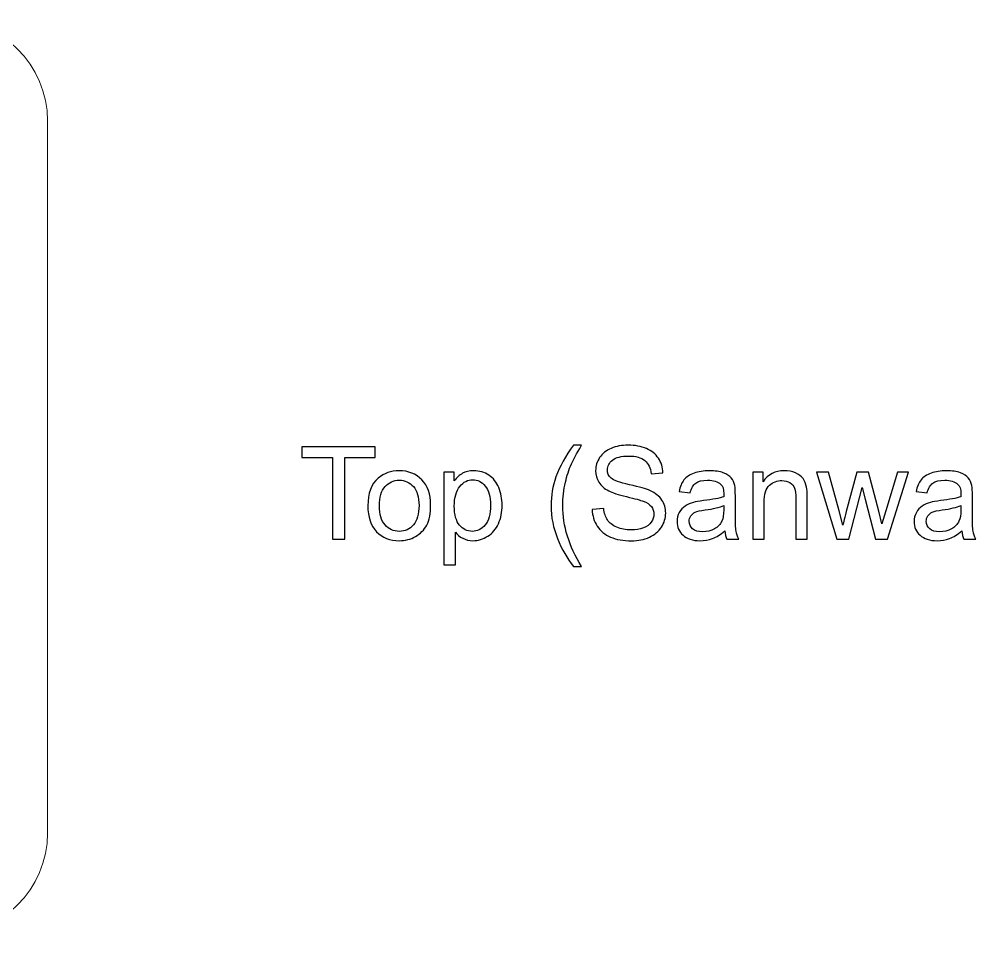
# Model space of a CAD drawing. Header units: millimetres. Extents: x 198 to 2216, y -826 to 151.
# Drawn here: x 526.5 to 714.6, y -655.9 to -475.9 of the extents above; entities that cross this region are included whole.
import ezdxf

# ---------------------------------------------------------------- set-up
doc = ezdxf.new("R2010")
doc.units = ezdxf.units.MM
doc.header["$MEASUREMENT"] = 0
doc.layers.add('Layer 1', color=7, linetype='Continuous')

msp = doc.modelspace()

# ---------------------------------------------------------------- linework, layer by layer
at = {"layer": 'Layer 1', "color": 250, "lineweight": 18}
msp.add_open_spline([(272.1057, -475.8523), (272.1057, -475.8523), (512.1056, -475.8523), (512.1056, -475.8523), (523.1056, -475.8523), (532.1056, -484.8523), (532.1056, -495.8522), (532.1056, -495.8522), (532.1056, -635.8524), (532.1056, -635.8524), (532.1056, -646.8523), (523.1056, -655.8523), (512.1056, -655.8523), (512.1056, -655.8523), (272.1057, -655.8523), (272.1057, -655.8523), (261.1056, -655.8523), (252.1056, -646.8523), (252.1056, -635.8524), (252.1056, -635.8524), (252.1056, -495.8522), (252.1056, -495.8522), (252.1056, -484.8523), (261.1056, -475.8523), (272.1057, -475.8523)], degree=3, knots=[0, 0, 0, 0, 0.125, 0.125, 0.125, 0.25, 0.25, 0.25, 0.375, 0.375, 0.375, 0.5, 0.5, 0.5, 0.625, 0.625, 0.625, 0.75, 0.75, 0.75, 0.875, 0.875, 0.875, 1, 1, 1, 1], dxfattribs=at)
at = {"layer": 'Layer 1', "color": 250}
for points, knots in [([(588.1088, -578.0893), (588.1088, -578.0893), (588.1088, -562.0365), (588.1088, -562.0365), (588.1088, -562.0365), (582.1144, -562.0365), (582.1144, -562.0365), (582.1144, -562.0365), (582.1144, -559.9029), (582.1144, -559.9029), (582.1144, -559.9029), (596.5162, -559.9029), (596.5162, -559.9029), (596.5162, -559.9029), (596.5162, -562.0365), (596.5162, -562.0365), (596.5162, -562.0365), (590.5218, -562.0365), (590.5218, -562.0365), (590.5218, -562.0365), (590.5218, -578.0893), (590.5218, -578.0893), (590.5218, -578.0893), (588.1088, -578.0893), (588.1088, -578.0893)], [0, 0, 0, 0, 0.125, 0.125, 0.125, 0.25, 0.25, 0.25, 0.375, 0.375, 0.375, 0.5, 0.5, 0.5, 0.625, 0.625, 0.625, 0.75, 0.75, 0.75, 0.875, 0.875, 0.875, 1, 1, 1, 1]), ([(635.484, -583.4233), (634.2563, -581.8697), (633.2149, -580.0536), (632.364, -577.9708), (631.5131, -575.888), (631.0898, -573.729), (631.0898, -571.498), (631.0898, -569.5295), (631.4073, -567.6457), (632.0423, -565.8465), (632.7874, -563.7552), (633.9346, -561.6724), (635.484, -559.5981), (635.484, -559.5981), (637.0842, -559.5981), (637.0842, -559.5981), (636.0851, -561.3168), (635.4205, -562.5445), (635.0988, -563.2811), (634.595, -564.4199), (634.1971, -565.6094), (633.9092, -566.8498), (633.5536, -568.395), (633.3758, -569.9486), (633.3758, -571.5107), (633.3758, -575.4858), (634.6119, -579.4567), (637.0842, -583.4233), (637.0842, -583.4233), (635.484, -583.4233), (635.484, -583.4233)], [0, 0, 0, 0, 0.1, 0.1, 0.1, 0.2, 0.2, 0.2, 0.3, 0.3, 0.3, 0.4, 0.4, 0.4, 0.5, 0.5, 0.5, 0.6, 0.6, 0.6, 0.7, 0.7, 0.7, 0.8, 0.8, 0.8, 0.9, 0.9, 0.9, 1, 1, 1, 1]), ([(639.167, -572.2473), (639.167, -572.2473), (641.4276, -572.0441), (641.4276, -572.0441), (641.5334, -572.9585), (641.7832, -573.7078), (642.1769, -574.2962), (642.5706, -574.8804), (643.1802, -575.3546), (644.0057, -575.7186), (644.8312, -576.0785), (645.7625, -576.2605), (646.7955, -576.2605), (647.7141, -576.2605), (648.5227, -576.125), (649.2254, -575.8499), (649.9281, -575.5747), (650.4488, -575.1979), (650.7917, -574.7196), (651.1346, -574.2412), (651.3082, -573.7205), (651.3082, -573.1617), (651.3082, -572.5944), (651.1431, -572.0991), (650.8129, -571.6716), (650.4827, -571.2482), (649.9366, -570.8926), (649.1746, -570.6005), (648.6878, -570.4143), (647.6083, -570.1179), (645.9361, -569.7158), (644.2639, -569.3136), (643.0955, -568.9368), (642.4267, -568.5812), (641.5588, -568.124), (640.9154, -567.5568), (640.492, -566.8837), (640.0645, -566.2106), (639.8528, -565.4528), (639.8528, -564.6188), (639.8528, -563.696), (640.1153, -562.8366), (640.636, -562.0407), (641.1567, -561.2406), (641.9144, -560.6353), (642.9177, -560.2204), (643.9168, -559.8055), (645.0302, -559.5981), (646.2536, -559.5981), (647.5998, -559.5981), (648.7894, -559.814), (649.8181, -560.25), (650.8468, -560.6818), (651.6384, -561.3211), (652.193, -562.1677), (652.7475, -563.0102), (653.0439, -563.9669), (653.0862, -565.0337), (653.0862, -565.0337), (650.7748, -565.2115), (650.7748, -565.2115), (650.652, -564.0643), (650.2329, -563.1964), (649.5175, -562.6122), (648.8021, -562.0238), (647.7437, -561.7317), (646.3467, -561.7317), (644.8905, -561.7317), (643.8279, -561.9984), (643.1633, -562.5318), (642.4986, -563.0652), (642.1642, -563.7087), (642.1642, -564.4622), (642.1642, -565.1141), (642.4013, -565.6518), (642.8712, -566.0751), (643.3368, -566.4942), (644.5433, -566.9302), (646.4991, -567.3705), (648.4549, -567.815), (649.7969, -568.2002), (650.525, -568.5304), (651.5791, -569.0173), (652.3623, -569.6311), (652.8661, -570.3804), (653.3698, -571.1255), (653.6196, -571.9848), (653.6196, -572.9585), (653.6196, -573.9279), (653.3444, -574.8339), (652.7899, -575.689), (652.2353, -576.5441), (651.4437, -577.2088), (650.4065, -577.6829), (649.3693, -578.157), (648.2052, -578.3941), (646.9055, -578.3941), (645.263, -578.3941), (643.8872, -578.1528), (642.778, -577.6744), (641.6647, -577.1961), (640.7968, -576.4764), (640.1661, -575.5112), (639.5311, -574.5502), (639.2009, -573.4623), (639.167, -572.2473)], [0, 0, 0, 0, 0.02857143, 0.02857143, 0.02857143, 0.05714286, 0.05714286, 0.05714286, 0.08571429, 0.08571429, 0.08571429, 0.11428571, 0.11428571, 0.11428571, 0.14285714, 0.14285714, 0.14285714, 0.17142857, 0.17142857, 0.17142857, 0.2, 0.2, 0.2, 0.22857143, 0.22857143, 0.22857143, 0.25714286, 0.25714286, 0.25714286, 0.28571429, 0.28571429, 0.28571429, 0.31428571, 0.31428571, 0.31428571, 0.34285714, 0.34285714, 0.34285714, 0.37142857, 0.37142857, 0.37142857, 0.4, 0.4, 0.4, 0.42857143, 0.42857143, 0.42857143, 0.45714286, 0.45714286, 0.45714286, 0.48571429, 0.48571429, 0.48571429, 0.51428571, 0.51428571, 0.51428571, 0.54285714, 0.54285714, 0.54285714, 0.57142857, 0.57142857, 0.57142857, 0.6, 0.6, 0.6, 0.62857143, 0.62857143, 0.62857143, 0.65714286, 0.65714286, 0.65714286, 0.68571429, 0.68571429, 0.68571429, 0.71428571, 0.71428571, 0.71428571, 0.74285714, 0.74285714, 0.74285714, 0.77142857, 0.77142857, 0.77142857, 0.8, 0.8, 0.8, 0.82857143, 0.82857143, 0.82857143, 0.85714286, 0.85714286, 0.85714286, 0.88571429, 0.88571429, 0.88571429, 0.91428571, 0.91428571, 0.91428571, 0.94285714, 0.94285714, 0.94285714, 0.97142857, 0.97142857, 0.97142857, 1, 1, 1, 1]), ([(595.0684, -571.498), (595.0684, -569.0638), (595.7457, -567.2604), (597.1046, -566.0878), (598.2349, -565.1141), (599.6192, -564.6273), (601.2491, -564.6273), (603.0567, -564.6273), (604.5384, -565.22), (605.6898, -566.4053), (606.8371, -567.5864), (607.4128, -569.2247), (607.4128, -571.3117), (607.4128, -573.0051), (607.1588, -574.3343), (606.6508, -575.3038), (606.1428, -576.2732), (605.402, -577.0267), (604.4283, -577.5644), (603.4589, -578.102), (602.3963, -578.3687), (601.2491, -578.3687), (599.4033, -578.3687), (597.9132, -577.7803), (596.7744, -576.5992), (595.6357, -575.4181), (595.0684, -573.7163), (595.0684, -571.498)], [0, 0, 0, 0, 0.11111111, 0.11111111, 0.11111111, 0.22222222, 0.22222222, 0.22222222, 0.33333333, 0.33333333, 0.33333333, 0.44444444, 0.44444444, 0.44444444, 0.55555556, 0.55555556, 0.55555556, 0.66666667, 0.66666667, 0.66666667, 0.77777778, 0.77777778, 0.77777778, 0.88888889, 0.88888889, 0.88888889, 1, 1, 1, 1]), ([(610.0332, -583.1439), (610.0332, -583.1439), (610.0332, -564.9067), (610.0332, -564.9067), (610.0332, -564.9067), (612.0652, -564.9067), (612.0652, -564.9067), (612.0652, -564.9067), (612.0652, -566.6381), (612.0652, -566.6381), (612.5436, -565.9693), (613.0854, -565.4655), (613.6908, -565.1311), (614.2919, -564.7966), (615.0243, -564.6273), (615.8837, -564.6273), (617.0097, -564.6273), (618.0003, -564.9152), (618.8597, -565.4951), (619.7191, -566.0709), (620.3668, -566.8879), (620.807, -567.9378), (621.2431, -568.9919), (621.4632, -570.1433), (621.4632, -571.4006), (621.4632, -572.7426), (621.2219, -573.9533), (620.7393, -575.0328), (620.2567, -576.1081), (619.554, -576.9336), (618.6311, -577.5093), (617.7125, -578.0808), (616.743, -578.3687), (615.727, -578.3687), (614.982, -578.3687), (614.3131, -578.2121), (613.7247, -577.8988), (613.132, -577.5855), (612.6494, -577.1918), (612.2684, -576.7135), (612.2684, -576.7135), (612.2684, -583.1439), (612.2684, -583.1439), (612.2684, -583.1439), (610.0332, -583.1439), (610.0332, -583.1439)], [0, 0, 0, 0, 0.06666667, 0.06666667, 0.06666667, 0.13333333, 0.13333333, 0.13333333, 0.2, 0.2, 0.2, 0.26666667, 0.26666667, 0.26666667, 0.33333333, 0.33333333, 0.33333333, 0.4, 0.4, 0.4, 0.46666667, 0.46666667, 0.46666667, 0.53333333, 0.53333333, 0.53333333, 0.6, 0.6, 0.6, 0.66666667, 0.66666667, 0.66666667, 0.73333333, 0.73333333, 0.73333333, 0.8, 0.8, 0.8, 0.86666667, 0.86666667, 0.86666667, 0.93333333, 0.93333333, 0.93333333, 1, 1, 1, 1]), ([(665.2274, -576.4383), (664.3977, -577.1453), (663.5976, -577.6406), (662.8313, -577.9327), (662.0651, -578.2248), (661.2438, -578.3687), (660.3633, -578.3687), (658.9155, -578.3687), (657.8021, -578.0173), (657.0232, -577.3104), (656.2443, -576.6076), (655.8548, -575.7059), (655.8548, -574.6095), (655.8548, -573.966), (656.003, -573.3776), (656.2951, -572.8442), (656.5914, -572.3108), (656.9766, -571.8875), (657.4508, -571.5657), (657.9291, -571.244), (658.4625, -570.9985), (659.0594, -570.8334), (659.4997, -570.7191), (660.1643, -570.609), (661.0491, -570.4989), (662.8525, -570.2873), (664.186, -570.029), (665.0369, -569.7327), (665.0454, -569.4279), (665.0496, -569.2332), (665.0496, -569.1527), (665.0496, -568.2468), (664.8379, -567.6076), (664.4146, -567.235), (663.8431, -566.7313), (662.9922, -566.4815), (661.8661, -566.4815), (660.812, -566.4815), (660.0331, -566.6678), (659.5336, -567.0361), (659.0298, -567.4044), (658.6615, -568.0563), (658.4202, -568.9961), (658.4202, -568.9961), (656.2358, -568.6913), (656.2358, -568.6913), (656.4348, -567.7557), (656.7607, -566.998), (657.2179, -566.4222), (657.6751, -565.8465), (658.3355, -565.4062), (659.1991, -565.093), (660.0585, -564.7839), (661.0618, -564.6273), (662.1963, -564.6273), (663.3224, -564.6273), (664.241, -564.7585), (664.948, -565.0252), (665.6507, -565.2919), (666.1714, -565.6221), (666.5016, -566.0243), (666.8318, -566.4265), (667.0647, -566.9345), (667.2001, -567.5483), (667.2721, -567.9293), (667.3102, -568.6151), (667.3102, -569.6015), (667.3102, -569.6015), (667.3102, -572.5648), (667.3102, -572.5648), (667.3102, -574.6349), (667.3568, -575.943), (667.4499, -576.4976), (667.5388, -577.0521), (667.7251, -577.5813), (667.996, -578.0893), (667.996, -578.0893), (665.6592, -578.0893), (665.6592, -578.0893), (665.4348, -577.6194), (665.2909, -577.0691), (665.2274, -576.4383)], [0, 0, 0, 0, 0.03703704, 0.03703704, 0.03703704, 0.07407407, 0.07407407, 0.07407407, 0.11111111, 0.11111111, 0.11111111, 0.14814815, 0.14814815, 0.14814815, 0.18518519, 0.18518519, 0.18518519, 0.22222222, 0.22222222, 0.22222222, 0.25925926, 0.25925926, 0.25925926, 0.2962963, 0.2962963, 0.2962963, 0.33333333, 0.33333333, 0.33333333, 0.37037037, 0.37037037, 0.37037037, 0.40740741, 0.40740741, 0.40740741, 0.44444444, 0.44444444, 0.44444444, 0.48148148, 0.48148148, 0.48148148, 0.51851852, 0.51851852, 0.51851852, 0.55555556, 0.55555556, 0.55555556, 0.59259259, 0.59259259, 0.59259259, 0.62962963, 0.62962963, 0.62962963, 0.66666667, 0.66666667, 0.66666667, 0.7037037, 0.7037037, 0.7037037, 0.74074074, 0.74074074, 0.74074074, 0.77777778, 0.77777778, 0.77777778, 0.81481481, 0.81481481, 0.81481481, 0.85185185, 0.85185185, 0.85185185, 0.88888889, 0.88888889, 0.88888889, 0.92592593, 0.92592593, 0.92592593, 0.96296296, 0.96296296, 0.96296296, 1, 1, 1, 1]), ([(670.7434, -578.0893), (670.7434, -578.0893), (670.7434, -564.9067), (670.7434, -564.9067), (670.7434, -564.9067), (672.75, -564.9067), (672.75, -564.9067), (672.75, -564.9067), (672.75, -566.7778), (672.75, -566.7778), (673.7152, -565.3427), (675.1122, -564.6273), (676.9368, -564.6273), (677.7326, -564.6273), (678.4608, -564.7712), (679.1254, -565.0549), (679.79, -565.3385), (680.2896, -565.7153), (680.6198, -566.1767), (680.95, -566.6381), (681.1828, -567.1885), (681.314, -567.8235), (681.3945, -568.2383), (681.4368, -568.9622), (681.4368, -569.9952), (681.4368, -569.9952), (681.4368, -578.0893), (681.4368, -578.0893), (681.4368, -578.0893), (679.2016, -578.0893), (679.2016, -578.0893), (679.2016, -578.0893), (679.2016, -570.0798), (679.2016, -570.0798), (679.2016, -569.1697), (679.1169, -568.4881), (678.9434, -568.0394), (678.7698, -567.5906), (678.4608, -567.2308), (678.0205, -566.9599), (677.5802, -566.6932), (677.0595, -566.5577), (676.4669, -566.5577), (675.5186, -566.5577), (674.7016, -566.8583), (674.0115, -567.4636), (673.3215, -568.0648), (672.9786, -569.212), (672.9786, -570.8969), (672.9786, -570.8969), (672.9786, -578.0893), (672.9786, -578.0893), (672.9786, -578.0893), (670.7434, -578.0893), (670.7434, -578.0893)], [0, 0, 0, 0, 0.05555556, 0.05555556, 0.05555556, 0.11111111, 0.11111111, 0.11111111, 0.16666667, 0.16666667, 0.16666667, 0.22222222, 0.22222222, 0.22222222, 0.27777778, 0.27777778, 0.27777778, 0.33333333, 0.33333333, 0.33333333, 0.38888889, 0.38888889, 0.38888889, 0.44444444, 0.44444444, 0.44444444, 0.5, 0.5, 0.5, 0.55555556, 0.55555556, 0.55555556, 0.61111111, 0.61111111, 0.61111111, 0.66666667, 0.66666667, 0.66666667, 0.72222222, 0.72222222, 0.72222222, 0.77777778, 0.77777778, 0.77777778, 0.83333333, 0.83333333, 0.83333333, 0.88888889, 0.88888889, 0.88888889, 0.94444444, 0.94444444, 0.94444444, 1, 1, 1, 1]), ([(687.2407, -578.0893), (687.2407, -578.0893), (683.2571, -564.9067), (683.2571, -564.9067), (683.2571, -564.9067), (685.5939, -564.9067), (685.5939, -564.9067), (685.5939, -564.9067), (687.6979, -572.514), (687.6979, -572.514), (687.6979, -572.514), (688.4429, -575.3461), (688.4429, -575.3461), (688.4726, -575.2064), (688.7012, -574.3005), (689.1245, -572.6283), (689.1245, -572.6283), (691.2115, -564.9067), (691.2115, -564.9067), (691.2115, -564.9067), (693.5018, -564.9067), (693.5018, -564.9067), (693.5018, -564.9067), (695.4872, -572.5606), (695.4872, -572.5606), (695.4872, -572.5606), (696.1349, -575.0709), (696.1349, -575.0709), (696.1349, -575.0709), (696.8927, -572.5267), (696.8927, -572.5267), (696.8927, -572.5267), (699.1702, -564.9067), (699.1702, -564.9067), (699.1702, -564.9067), (701.3419, -564.9067), (701.3419, -564.9067), (701.3419, -564.9067), (697.2059, -578.0893), (697.2059, -578.0893), (697.2059, -578.0893), (694.8945, -578.0893), (694.8945, -578.0893), (694.8945, -578.0893), (692.8033, -570.2026), (692.8033, -570.2026), (692.8033, -570.2026), (692.2741, -567.9462), (692.2741, -567.9462), (692.2741, -567.9462), (689.6071, -578.0893), (689.6071, -578.0893), (689.6071, -578.0893), (687.2407, -578.0893), (687.2407, -578.0893)], [0, 0, 0, 0, 0.05555556, 0.05555556, 0.05555556, 0.11111111, 0.11111111, 0.11111111, 0.16666667, 0.16666667, 0.16666667, 0.22222222, 0.22222222, 0.22222222, 0.27777778, 0.27777778, 0.27777778, 0.33333333, 0.33333333, 0.33333333, 0.38888889, 0.38888889, 0.38888889, 0.44444444, 0.44444444, 0.44444444, 0.5, 0.5, 0.5, 0.55555556, 0.55555556, 0.55555556, 0.61111111, 0.61111111, 0.61111111, 0.66666667, 0.66666667, 0.66666667, 0.72222222, 0.72222222, 0.72222222, 0.77777778, 0.77777778, 0.77777778, 0.83333333, 0.83333333, 0.83333333, 0.88888889, 0.88888889, 0.88888889, 0.94444444, 0.94444444, 0.94444444, 1, 1, 1, 1]), ([(711.8236, -576.4383), (710.9939, -577.1453), (710.1938, -577.6406), (709.4275, -577.9327), (708.6613, -578.2248), (707.84, -578.3687), (706.9595, -578.3687), (705.5117, -578.3687), (704.3983, -578.0173), (703.6194, -577.3104), (702.8405, -576.6076), (702.451, -575.7059), (702.451, -574.6095), (702.451, -573.966), (702.5992, -573.3776), (702.8913, -572.8442), (703.1876, -572.3108), (703.5728, -571.8875), (704.047, -571.5657), (704.5253, -571.244), (705.0587, -570.9985), (705.6556, -570.8334), (706.0959, -570.7191), (706.7605, -570.609), (707.6453, -570.4989), (709.4487, -570.2873), (710.7822, -570.029), (711.6331, -569.7327), (711.6416, -569.4279), (711.6458, -569.2332), (711.6458, -569.1527), (711.6458, -568.2468), (711.4341, -567.6076), (711.0108, -567.235), (710.4393, -566.7313), (709.5884, -566.4815), (708.4623, -566.4815), (707.4082, -566.4815), (706.6293, -566.6678), (706.1298, -567.0361), (705.626, -567.4044), (705.2577, -568.0563), (705.0164, -568.9961), (705.0164, -568.9961), (702.832, -568.6913), (702.832, -568.6913), (703.031, -567.7557), (703.3569, -566.998), (703.8141, -566.4222), (704.2713, -565.8465), (704.9317, -565.4062), (705.7953, -565.093), (706.6547, -564.7839), (707.658, -564.6273), (708.7925, -564.6273), (709.9186, -564.6273), (710.8372, -564.7585), (711.5442, -565.0252), (712.2469, -565.2919), (712.7676, -565.6221), (713.0978, -566.0243), (713.428, -566.4265), (713.6609, -566.9345), (713.7963, -567.5483), (713.8683, -567.9293), (713.9064, -568.6151), (713.9064, -569.6015), (713.9064, -569.6015), (713.9064, -572.5648), (713.9064, -572.5648), (713.9064, -574.6349), (713.953, -575.943), (714.0461, -576.4976), (714.135, -577.0521), (714.3213, -577.5813), (714.5922, -578.0893), (714.5922, -578.0893), (712.2554, -578.0893), (712.2554, -578.0893), (712.031, -577.6194), (711.8871, -577.0691), (711.8236, -576.4383)], [0, 0, 0, 0, 0.03703704, 0.03703704, 0.03703704, 0.07407407, 0.07407407, 0.07407407, 0.11111111, 0.11111111, 0.11111111, 0.14814815, 0.14814815, 0.14814815, 0.18518519, 0.18518519, 0.18518519, 0.22222222, 0.22222222, 0.22222222, 0.25925926, 0.25925926, 0.25925926, 0.2962963, 0.2962963, 0.2962963, 0.33333333, 0.33333333, 0.33333333, 0.37037037, 0.37037037, 0.37037037, 0.40740741, 0.40740741, 0.40740741, 0.44444444, 0.44444444, 0.44444444, 0.48148148, 0.48148148, 0.48148148, 0.51851852, 0.51851852, 0.51851852, 0.55555556, 0.55555556, 0.55555556, 0.59259259, 0.59259259, 0.59259259, 0.62962963, 0.62962963, 0.62962963, 0.66666667, 0.66666667, 0.66666667, 0.7037037, 0.7037037, 0.7037037, 0.74074074, 0.74074074, 0.74074074, 0.77777778, 0.77777778, 0.77777778, 0.81481481, 0.81481481, 0.81481481, 0.85185185, 0.85185185, 0.85185185, 0.88888889, 0.88888889, 0.88888889, 0.92592593, 0.92592593, 0.92592593, 0.96296296, 0.96296296, 0.96296296, 1, 1, 1, 1]), ([(597.3544, -571.5022), (597.3544, -573.1871), (597.7227, -574.4486), (598.4593, -575.2826), (599.2001, -576.1208), (600.1272, -576.5399), (601.2491, -576.5399), (602.3582, -576.5399), (603.2811, -576.1208), (604.0219, -575.2784), (604.7585, -574.4359), (605.1268, -573.1532), (605.1268, -571.4303), (605.1268, -569.8047), (604.7543, -568.5728), (604.0134, -567.7388), (603.2726, -566.9006), (602.3497, -566.4815), (601.2491, -566.4815), (600.1272, -566.4815), (599.2001, -566.8964), (598.4593, -567.7303), (597.7227, -568.5643), (597.3544, -569.8216), (597.3544, -571.5022)], [0, 0, 0, 0, 0.125, 0.125, 0.125, 0.25, 0.25, 0.25, 0.375, 0.375, 0.375, 0.5, 0.5, 0.5, 0.625, 0.625, 0.625, 0.75, 0.75, 0.75, 0.875, 0.875, 0.875, 1, 1, 1, 1]), ([(612.0652, -571.5784), (612.0652, -573.2675), (612.4081, -574.5164), (613.0897, -575.3249), (613.7755, -576.1335), (614.6052, -576.5399), (615.5789, -576.5399), (616.5695, -576.5399), (617.4161, -576.1208), (618.1189, -575.2826), (618.8258, -574.4444), (619.1772, -573.149), (619.1772, -571.3922), (619.1772, -569.7158), (618.8343, -568.4627), (618.1443, -567.6287), (617.4542, -566.7948), (616.633, -566.3799), (615.6762, -566.3799), (614.728, -566.3799), (613.8898, -566.8244), (613.1616, -567.7092), (612.4293, -568.5982), (612.0652, -569.8851), (612.0652, -571.5784)], [0, 0, 0, 0, 0.125, 0.125, 0.125, 0.25, 0.25, 0.25, 0.375, 0.375, 0.375, 0.5, 0.5, 0.5, 0.625, 0.625, 0.625, 0.75, 0.75, 0.75, 0.875, 0.875, 0.875, 1, 1, 1, 1]), ([(665.0496, -571.4853), (664.2368, -571.8155), (663.0176, -572.0949), (661.392, -572.3235), (660.4691, -572.4547), (659.8172, -572.6029), (659.4362, -572.768), (659.0552, -572.9331), (658.7631, -573.1744), (658.5557, -573.4877), (658.3482, -573.8052), (658.2424, -574.1565), (658.2424, -574.546), (658.2424, -575.1344), (658.4668, -575.6297), (658.9197, -576.0234), (659.3727, -576.4171), (660.0331, -576.6161), (660.9009, -576.6161), (661.7603, -576.6161), (662.5265, -576.4298), (663.1996, -576.0531), (663.8685, -575.6805), (664.3638, -575.1683), (664.6771, -574.5206), (664.9184, -574.0168), (665.0369, -573.276), (665.0369, -572.2981), (665.0369, -572.2981), (665.0496, -571.4853), (665.0496, -571.4853)], [0, 0, 0, 0, 0.1, 0.1, 0.1, 0.2, 0.2, 0.2, 0.3, 0.3, 0.3, 0.4, 0.4, 0.4, 0.5, 0.5, 0.5, 0.6, 0.6, 0.6, 0.7, 0.7, 0.7, 0.8, 0.8, 0.8, 0.9, 0.9, 0.9, 1, 1, 1, 1]), ([(711.6458, -571.4853), (710.833, -571.8155), (709.6138, -572.0949), (707.9882, -572.3235), (707.0653, -572.4547), (706.4134, -572.6029), (706.0324, -572.768), (705.6514, -572.9331), (705.3593, -573.1744), (705.1519, -573.4877), (704.9444, -573.8052), (704.8386, -574.1565), (704.8386, -574.546), (704.8386, -575.1344), (705.063, -575.6297), (705.5159, -576.0234), (705.9689, -576.4171), (706.6293, -576.6161), (707.4971, -576.6161), (708.3565, -576.6161), (709.1227, -576.4298), (709.7958, -576.0531), (710.4647, -575.6805), (710.96, -575.1683), (711.2733, -574.5206), (711.5146, -574.0168), (711.6331, -573.276), (711.6331, -572.2981), (711.6331, -572.2981), (711.6458, -571.4853), (711.6458, -571.4853)], [0, 0, 0, 0, 0.1, 0.1, 0.1, 0.2, 0.2, 0.2, 0.3, 0.3, 0.3, 0.4, 0.4, 0.4, 0.5, 0.5, 0.5, 0.6, 0.6, 0.6, 0.7, 0.7, 0.7, 0.8, 0.8, 0.8, 0.9, 0.9, 0.9, 1, 1, 1, 1])]:
    msp.add_open_spline(points, degree=3, knots=knots, dxfattribs=at)

doc.saveas('drawing.dxf')
